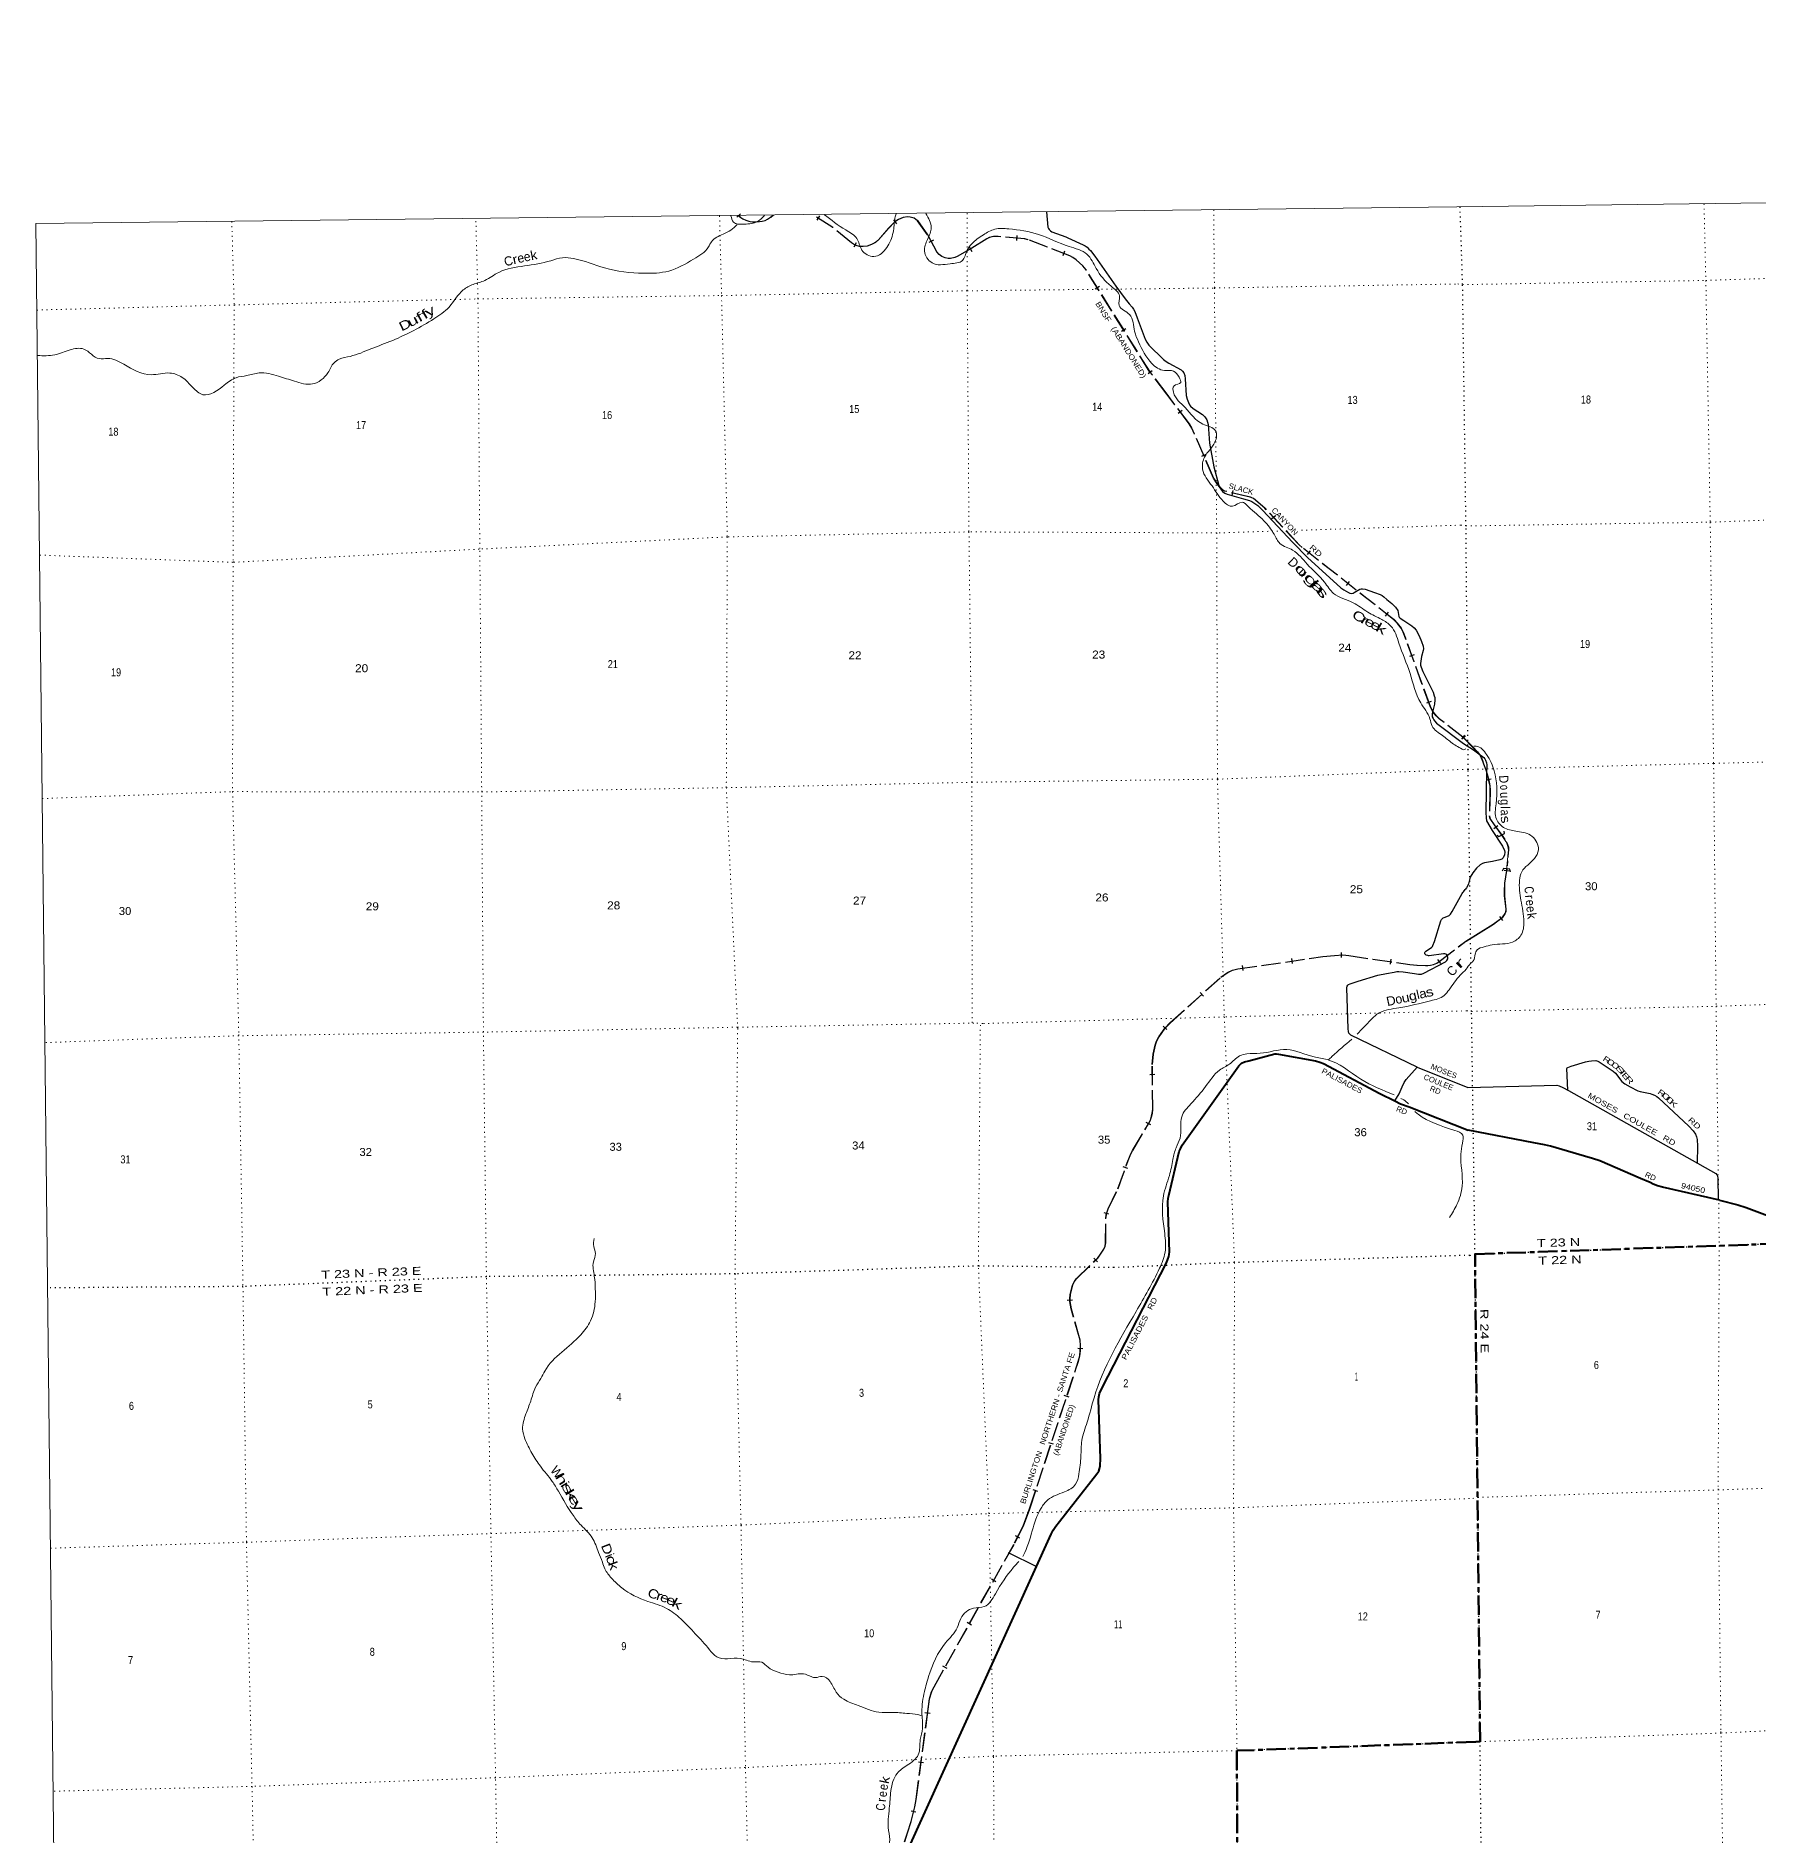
# Model space of a CAD drawing. Header units: feet. Extents: x 248627 to 501257, y -181930 to 5472.
# Drawn here: x 248627 to 286291, y -33877 to 5472 of the extents above; entities that cross this region are included whole.
import ezdxf
from ezdxf.enums import TextEntityAlignment as Align

# ---------------------------------------------------------------- set-up
doc = ezdxf.new("R2010")
doc.units = ezdxf.units.FT
doc.header["$LTSCALE"] = 70
for name, pattern in [('DOTTED', [1.5, 0.3, -1.2]), ('LONG_DASH_SHORT_DASH', [9.9, 6, -1.2, 1.5, -1.2]), ('LONG_DASHED', [7.5, 6, -1.5]), ('MEDIUM_DASHED', [4.5, 3, -1.5]), ('SHORT_DASHED', [2.7, 1.5, -1.2])]:
    doc.linetypes.add(name, pattern=pattern)
for name, color, linetype, lineweight in [('11', 7, 'LONG_DASH_SHORT_DASH', 60), ('26', 7, 'Continuous', 40), ('27', 7, 'Continuous', 40), ('29', 7, 'Continuous', 25), ('34', 7, 'Continuous', 25), ('39', 7, 'Continuous', 13), ('4', 7, 'Continuous', 13), ('41', 7, 'MEDIUM_DASHED', 13), ('6', 7, 'DOTTED', 25), ('63', 7, 'Continuous', 25), ('7', 7, 'DOTTED', 13)]:
    doc.layers.add(name, color=color, linetype=linetype, lineweight=lineweight)
doc.layers.add('30', color=7, linetype='Continuous')

msp = doc.modelspace()

# ---------------------------------------------------------------- linework, layer by layer
at = {"layer": '11'}
msp.add_line((280214.17, -31833.82), (280118.96, -31838.26), dxfattribs=at)
for points in [[(280214.17, -31833.82), (280102.67, -21170.94), (311085.65, -20107.02)], [(280118.96, -31838.26), (274893.52, -32032.19), (274909.54, -37351.87), (269590.05, -37437.84), (269640.8, -44245.91)]]:
    msp.add_lwpolyline(points, dxfattribs=at)
at = {"layer": '26'}
for points in [[(264139.09, -42044.05), (270828.2, -27298.64), (270877.09, -27210.77), (270934.07, -27124.61), (271013.54, -27020.86), (271832.7, -25980.77), (271870.65, -25917.5), (271890.68, -25864.75), (271900.52, -25800.52), (271910.13, -25645.33), (271867.98, -24361.89), (271874.29, -24290.86), (271889.72, -24222.78), (271945.76, -24093.61), (273357.08, -21360.68), (273384.81, -21285.01), (273402.06, -21224.89), (273412.54, -21179.08), (273417.58, -21123.59), (273382.36, -20036.08), (273393.63, -19949.49), (273408.12, -19892.92), (273630.9, -18926.89), (273657.04, -18866.19), (273699, -18791.64), (274933.76, -17053.97), (274996.78, -16998.48), (275057.28, -16965.7), (275152.33, -16942.54), (275720.13, -16793.37), (275761.81, -16790.4), (275806.78, -16795.06), (276613.26, -16945.26), (276704.55, -16972), (276786.73, -17005.07), (278021.92, -17659.47), (278349.17, -17820.92)], [(278349.17, -17820.92), (278471.95, -17881.5), (278659.34, -17951.89), (279953.33, -18459.63)], [(285449.16, -19990.88), (284203.04, -19709.97), (284092.25, -19680.01), (283999.2, -19643.46), (283928.99, -19608.38), (283721.39, -19514.82), (282828.59, -19132.88), (282670.89, -19077), (282498.27, -19029.93), (281753.59, -18810.96), (281620.25, -18780.9), (281390.8, -18737.83), (279953.3, -18456.94)], [(285449.16, -19990.88), (285852.62, -20094.63), (286035.14, -20148.84), (286929.71, -20486.44), (287014.2, -20508.67), (287052.97, -20514.21), (287084.69, -20513.79), (287311.81, -20494.4), (287457.06, -20484), (287476.17, -20484.84), (287488.72, -20487.38), (287502.75, -20493.71), (287515.77, -20501.74), (287656.23, -20603.32), (287894.88, -20762.46)]]:
    msp.add_lwpolyline(points, dxfattribs=at)
at = {"layer": '29'}
for p, q in [((278836.27, -17080.19), (279941.76, -17524.97)), ((269889.22, -27697.59), (270508.18, -28004.1))]:
    msp.add_line(p, q, dxfattribs=at)
for points in [[(270727.59, 1622), (270758.99, 1291.69), (270769.65, 1261.13), (270786.66, 1239.06), (270813.76, 1210.69), (270843.93, 1191.25), (271150.56, 1077.51), (271195.64, 1058.09), (271534.04, 904.88), (271573.11, 882.18), (271618.48, 849.39), (271656.93, 812.19), (271687.8, 778.77), (271788.58, 658.7), (272245.96, -0.56), (272448.31, -277.89), (272539.17, -384.59), (272602.19, -460.26), (272632.44, -503.13), (272660.16, -553.58), (272715.55, -696.05), (272884.21, -1162.92), (272921.05, -1228.27), (272966.43, -1293.85), (273291.59, -1606.6), (273344.53, -1646.96), (273403.64, -1682.92), (273672.09, -1831.05), (273704.98, -1858.83), (273732.71, -1899.18), (273752.87, -1952.15), (273765.39, -2030.2), (273786.62, -2390.81), (273804.55, -2470.47), (273834.79, -2546.13), (273860, -2594.05), (273880.17, -2624.32), (273936.6, -2676.4), (274138.54, -2804.66), (274186.99, -2850.79), (274209.11, -2877.81), (274234.32, -2925.73), (274262.08, -3027.84), (274295.55, -3434.76), (274385.77, -3954.32), (274501.86, -4360.93), (274534.28, -4434.02), (274577.13, -4489.51), (274632.59, -4529.86), (274681.77, -4549.69), (275038.73, -4649.13), (275166.97, -4691.28), (275218.05, -4713.09), (275262.67, -4738.99), (275348.46, -4799.74), (275456.6, -4897.47), (276119.68, -5608.37), (276435, -5933.65), (277166.46, -6599.97), (277228.87, -6643.48), (277332.01, -6704.15), (277362.47, -6716.63), (277400.28, -6719.15), (277435.57, -6711.58), (277458.95, -6699.66), (277585.67, -6624.63), (277614.53, -6618.26), (277637.22, -6618.26), (277696.51, -6630.27), (277900.24, -6698.04), (278027.92, -6746.89), (278070.78, -6767.07), (278108.08, -6796.02), (278174.12, -6850.31), (278282.51, -6941.11), (278363.17, -7024.34), (278413.26, -7097.16), (278436.27, -7223.59), (278443.83, -7238.73), (278466.52, -7263.95), (278542.88, -7314.31), (278722.57, -7430.52), (278770.26, -7474.56), (278813.11, -7525), (278882.42, -7649.58), (278934.1, -7774.7), (278966.87, -7875.59), (278971.91, -7933.6), (278970.03, -7969.65), (278934.15, -8096.73), (278906.41, -8256.02), (278910.15, -8290.5), (278920.23, -8330.86), (278959.32, -8427.11), (279053.9, -8618.35)], [(279053.9, -8618.35), (279184.9, -8883.22), (279210.81, -8964.2), (279220.19, -8999.25), (279225.23, -9049.69), (279213.36, -9141.52), (279165.61, -9347.23), (279164.11, -9390.83), (279167.89, -9417.31), (279183.02, -9457.66), (279198.14, -9489.19), (279213.26, -9508.11), (279260.96, -9558.46), (279848.66, -10005.52)], [(279848.66, -10005.52), (280071.86, -10139.9), (280185.58, -10227.61), (280293.33, -10311.61), (280317.03, -10337.68), (280333.61, -10370.87), (280350.19, -10427.76), (280359.68, -10472.79), (280359.67, -10510.73), (280350.4, -10591.12), (280339.18, -11512.01), (280343.15, -11626.77), (280356.23, -11695.27), (280475.99, -11908.2), (280705, -12245.44), (280748.28, -12342.64), (280753.02, -12382.94), (280746.23, -12438.65), (280715.12, -12506.2), (280686.68, -12532.28), (280644.27, -12550.03), (280483.58, -12583.16), (280306.8, -12614.36), (280267.34, -12628.28), (280212.84, -12659.1), (280134.48, -12730.17), (280054.11, -12829.77), (279998.81, -12930.39), (279959.33, -13069.64), (279943.93, -13108.89), (279915.5, -13158.67), (279888.19, -13198.92)], [(278836.27, -17080.19), (277383.32, -16380.24), (277363.71, -16362.88), (277344.91, -16338.06), (277332.2, -16304.87), (277328.5, -16241.4), (277299.6, -15344.81), (277307.63, -15309.23), (277320.23, -15291.57), (277337.87, -15276.44), (277367.86, -15261.94), (277547.02, -15200.83), (277977.86, -15072.31), (278163.14, -15037.37), (278336.33, -15002.48), (278394.68, -14993.32), (278437.53, -14990.8), (278529.76, -14999.76), (278775.71, -15037.15), (278867.94, -15051.96), (278900.71, -15051.96), (278928.89, -15046.66), (278981.37, -15026.74), (279454, -14776.74), (279486.14, -14748.67), (279505.67, -14715.24), (279510.09, -14681.83), (279501.97, -14647.6), (279486.14, -14625.08), (279465.34, -14611.83), (279443.29, -14606.16), (279411.16, -14603.6), (279098.96, -14645.04), (279083.47, -14645.88), (279068.02, -14642.4), (279036.52, -14631.05), (279018.56, -14620.65), (279006.14, -14605.08), (279000.92, -14590.39), (279003.75, -14574.3), (279012.89, -14560.12), (279026.12, -14548.59), (279152.81, -14463.49), (279168.85, -14446.93), (279181.45, -14424.23), (279214.89, -14332.29), (279350.55, -13880.42), (279358.53, -13864.29), (279366.1, -13853.57), (279383.74, -13835.29), (279402.02, -13818.89), (279424.88, -13805.59), (279519.49, -13773), (279534.98, -13765.93), (279546.01, -13758.05), (279557.67, -13746.38), (279567.43, -13734.09), (279599.81, -13680.02), (279818.26, -13284.27), (279834.63, -13261.17), (279847.23, -13246.04), (279888.19, -13198.92)], [(278349.17, -17820.92), (278440.04, -17666.88), (278505.09, -17510.6), (278549.69, -17420.96), (278595.28, -17351.09), (278836.27, -17080.19)], [(282134.91, -17583.16), (282107.34, -17111.74), (282114.7, -17097.59), (282133.16, -17086.29), (282200.96, -17059.88), (282515.22, -16966.11), (282588.69, -16949.75), (282650.24, -16942.56), (282740.53, -16938.46), (282786.66, -16949.51), (282818.51, -16966.18), (283126.28, -17172.53), (283174.26, -17216.62), (283314.65, -17399.35), (283376.62, -17447.66), (283498, -17512.96), (283665.95, -17597.55), (283715.33, -17613.93), (283931.62, -17660.61), (283969.64, -17672.5), (284025.04, -17698.16), (284076.34, -17725.89), (284114.55, -17752.1), (284778.66, -18372.67), (284870.44, -18473.28), (284921.74, -18547.19), (284944.12, -18603.27), (284958.67, -18666.28), (284968.25, -18812.08), (284957.88, -19175.9)], [(279941.76, -17524.97), (281891.28, -17474.24), (281944.28, -17488.26), (282020.58, -17525.77), (282145.95, -17589.39), (285366.56, -19406.48), (285395.02, -19446.09), (285409.65, -19504.75), (285423.33, -19984.24)]]:
    msp.add_lwpolyline(points, dxfattribs=at)
at = {"layer": '34', "linetype": 'LONG_DASHED', "lineweight": 13}
for points in [[(263990.73, 1542.39), (264015.59, 1518.41), (264043.7, 1495.77), (264087.49, 1469.72), (264149.04, 1438.93), (264176.85, 1428.7), (264216.5, 1417.61), (264248.46, 1411.53), (264289.88, 1405.77), (264331.31, 1402.65), (264369.18, 1402.22), (264449.67, 1406.95), (264508.34, 1415.77), (264577.5, 1435.37), (264631.94, 1462.61), (264695.86, 1504.06), (264755.04, 1551.43)], [(279841.09, -9864.16), (279320.89, -9457.53), (279257.91, -9396.26), (279193.06, -9315.43), (279131.82, -9205.61), (278584.77, -7697.73), (278537.35, -7566.33), (278492.38, -7481.07), (278409.52, -7374.49), (278330.46, -7294.28), (276321.67, -5713.03), (276255.06, -5654.8), (275506.64, -4851.41), (275255.51, -4643.4), (275187.79, -4608.15), (274623.75, -4478.05), (274581.79, -4453.02), (274539.18, -4412.75), (274468.17, -4322.75), (274388.31, -4197.4), (273909.51, -3101.82), (273855.27, -3011.84), (273365.72, -2362), (272996.05, -1876.65), (271596.78, 357.28), (271525.18, 447.65), (271379, 578.73), (271307.99, 632.02), (271239.72, 667.53), (270327.97, 1020.44), (270252.04, 1040.25), (269672.07, 1090.49), (269598.91, 1090.11), (269568.1, 1086.75), (269530.22, 1080.83), (269482.88, 1068.99), (269421.79, 1035.11), (269096.53, 831.59), (268772.73, 653.33), (268720.65, 627.28), (268628.29, 611.08), (268576.25, 610.7), (268512.34, 620.17), (268441.32, 648.59), (268382.14, 693.59), (268333.22, 752.32), (268131.48, 1125.86), (267911.99, 1434.82), (267837.69, 1488.2), (267750.29, 1516.43), (267688.56, 1516.62), (267596.24, 1502.41), (267492.66, 1462.45), (267411.6, 1410.04), (267270.14, 1265.61), (267053.98, 1014.41), (266985.51, 961.22), (266902.66, 913.85), (266805.6, 880.69), (266718.29, 871.29), (266642.27, 873.59), (266568.88, 892.54), (266512.07, 918.59), (266467.94, 948.32), (266054.83, 1284.29), (265619.64, 1561.62)], [(267627.45, -34025.29), (267692.13, -33833.45), (267769.92, -33583.12), (267852.65, -33262.22), (267881.51, -33099.21), (268128.73, -31231.38), (268171.11, -30902.67), (268217.66, -30747.29), (268272.3, -30636.06), (270035.06, -27491.8), (270222.29, -27121.89), (270362.41, -26746.88), (271426.13, -23523.67), (271460.82, -23400.17), (271469.02, -23281.6), (271475.03, -23168.06), (271467.67, -23053.91), (271274.16, -22370), (271245.41, -22207.64), (271243.04, -22146.06), (271252.12, -22053.78), (271302.22, -21852.36), (271343.13, -21769.1), (271377.97, -21717.36), (271851.42, -21259.05), (271895.94, -21197.44), (271984, -21066.02), (272012.41, -20999.71), (272023.3, -20926.64), (272030.18, -20390.61), (272038.45, -20314.03), (272050.29, -20266.66), (272079.33, -20182.75), (272296.38, -19744.15), (272484.67, -19215.05), (272559.26, -19014.9), (272613.81, -18903.94), (272963.02, -18323.47), (273004.31, -18241.58), (273032.71, -18152.76), (273046.92, -18092.36), (273055.83, -18002.5), (273043.95, -17023.28), (273068.23, -16801.52), (273110.84, -16602.57), (273139.25, -16512.56), (273191.33, -16417.82), (273325.38, -16227.62), (273432.79, -16119.39), (274542.04, -15119.89), (274692.18, -15018.03), (274795.05, -14967.19), (274914.7, -14937.5), (276772.26, -14668.83), (277026.3, -14641.42), (277207.33, -14631.88), (277343.51, -14646.16), (278673.68, -14842.45), (278832.52, -14858.14), (279016.4, -14864.5), (279069.25, -14865.24), (279128.43, -14856.95), (279194.71, -14839.19), (279268.1, -14808.4), (279320.18, -14775.24), (279902.21, -14330.99)]]:
    msp.add_lwpolyline(points, dxfattribs=at)
at = {"layer": '39'}
msp.add_line((279849.06, -10140.41), (279898.5, -10123.05), dxfattribs=at)
for points in [[(265870.03, 1563.29), (266337.29, 1229.62), (266580.23, 1043.72), (266690.56, 790.51), (266955.41, 647.07), (267234.37, 842.24), (267373.46, 1173.56), (267413.91, 1488.16), (267443.6, 1579.02), (267447.18, 1583.31)], [(268090.45, 1588.74), (268207.14, 1281.49), (268128.06, 1023.07), (268059.07, 764.73), (268227.87, 507.85), (268618.94, 488.1), (268890.56, 562.32), (268996.03, 786.64), (269093.95, 926.28), (269350.71, 1125.35), (269595.87, 1243.73), (269904.15, 1253.7), (270555.82, 1128.77), (271222.4, 868.93), (271614.38, 698.06), (271815.74, 386.98), (272144.54, -3.92), (272325.15, -214.38), (272316.32, -423.99), (272545.23, -622.06), (272656.23, -988.11), (272742.24, -1217.29), (273033.25, -1693.05), (273308.23, -1844.49), (273509.84, -1859.36), (273627.51, -1991.63), (273664.5, -2110.29), (273517.82, -2183.73), (273504.53, -2320.84), (273762.45, -2653.74), (274147.52, -3018.09), (274426.48, -3161.44), (274413.86, -3411.38), (274186.06, -3737.21), (274143.3, -4001.44), (274349.04, -4370.94), (274592.84, -4701.91), (274797.05, -4813.48), (275006.11, -4725.54), (275141.69, -4819.41), (275484.12, -5129.62), (275705.55, -5426.47), (275835.73, -5629.19), (276112.69, -5774.57), (276428.88, -6078.9), (276808.08, -6473.51), (277007.05, -6720.13), (277435.5, -6925.02), (277755.13, -7128.58), (278060.39, -7289.91), (278262.77, -7433.74), (278436.28, -7805.44), (278680.05, -8468.89), (278913.63, -9114.27), (279113.2, -9461.63), (279162.53, -9624.54), (279393.49, -9828.65), (279600.03, -9994.61), (279849.88, -10140.89)], [(248659.49, -1518.62), (249036.48, -1503), (249374.39, -1394.11), (249672.54, -1376.15), (250010.34, -1585.63), (250197.73, -1580.44), (250545.1, -1707.26), (251149.04, -1937.26), (251551.87, -1900.51), (251826.51, -1995.54), (252055.54, -2215.77), (252278.16, -2373.58), (252744.46, -2165.16), (253003.46, -2002.36), (253236.95, -1956.58), (253506.65, -1898.5), (253932.3, -1970.42), (254279.57, -2079.1), (254676.93, -2139.1), (255012.02, -1893.21), (255147.75, -1674.75), (255260.16, -1599.5), (255497.58, -1535.56), (255954.06, -1371.54), (256428.56, -1185.23), (257330.6, -714.18), (257661.59, -458.24), (257971.71, -81.53), (258188.64, 38.7), (258444.07, 124.91), (258749.33, 302.11), (259310.75, 442.6), (259886.43, 556.99), (260144, 621.05), (260383.92, 604.4), (261064.29, 397.03), (261917.44, 281.41), (262465.29, 331.14), (263009.88, 590.42), (263334.77, 856.4), (263402.6, 971.67), (263657.54, 1138.48), (263824.3, 1224.14), (263963.28, 1348.95)], [(263827.79, 1540.39), (263879.67, 1401.81), (264117.75, 1354.92), (264409.6, 1415.16), (264560.65, 1548.28)], [(280077.54, -10063.89), (280127.2, -10062.91), (280355.64, -10244.62), (280522.61, -10602.67), (280560.76, -11323.6), (280568.34, -11658.05), (280756.77, -11854.51), (281029.69, -11926.66), (281351.5, -12034.29), (281487.22, -12328.36), (281401.83, -12519.21), (281124.88, -12809.91), (281075.61, -12994.13), (281105.05, -13433.02), (281171.27, -13905.59), (281105.67, -14196.89), (280925.01, -14346.96), (280479.14, -14404.6), (280302.81, -14451.81), (280144.92, -14518.88), (280104.21, -14612.25), (280064.33, -14756), (280004.94, -14815.42), (279909.57, -14940.89)], [(279909.57, -14940.89), (279777.38, -15071.37), (279533.42, -15389.24), (279425.35, -15516.86), (279129.78, -15629.51), (278437.47, -15786.94), (278004.83, -15894.39), (277826.38, -16046.63), (277522.44, -16362.53)], [(277405.25, -16473.02), (276972.67, -16849.86), (276892.75, -16925.69)], [(278334.74, -17690.87), (277606.38, -17343.65), (276864.23, -16915.01), (276579.74, -16858.33), (275982.25, -16694.78), (275402.36, -16778.97), (275112.22, -16788.83), (274953.31, -16838.17), (274728.67, -17016.88), (274515.83, -17147.16), (274209.63, -17505.71), (273883.41, -17886.56), (273687.58, -18165.84), (273650.07, -18635.57), (273562.64, -18843.66), (273495.66, -19102), (273417.15, -19455.11), (273285.23, -19898.35), (273313.63, -20717.85), (273322.35, -21132.2), (273199.48, -21481.56), (272687.21, -22429.77), (271769.39, -24311.44), (271617.42, -24850.39), (271500.9, -25250.08), (271480.79, -25594.78), (271436.73, -25979.92), (271365.52, -26204.03), (271120.66, -26372.79), (270758.95, -26546.3), (270608.9, -26730.6), (270416.37, -27225.47), (270224.06, -27758.63), (270209.89, -27785.96)], [(278647.59, -17887.37), (278545.2, -17799.9), (278479.73, -17764.47)], [(279542.93, -20370.32), (279704.49, -20089.23), (279820.99, -19685.51), (279792.63, -18984.45), (279827.48, -18744.45), (279832.47, -18567.1), (279658.55, -18465.41), (278857.67, -18112.54), (278782.43, -18052.66)], [(260834.02, -20828.63), (260825.01, -21008.02), (260864.18, -21154.87), (260818.92, -21338.52), (260838.95, -21656.77), (260860.72, -21928.66), (260858.4, -22214.81), (260756.08, -22630.54), (260542.28, -22938.14), (260127.37, -23315.51), (259752.98, -23728.89), (259667.29, -23890.62), (259555.57, -24080.72), (259446.54, -24385.66), (259343.43, -24668.41), (259270.82, -24995.29), (259320.46, -25210.59), (259473.48, -25523.99), (259658.57, -25810.99), (259918.5, -26141.86), (260052.78, -26356.64), (260374.34, -26884.6), (260548.94, -27101.14), (260792.41, -27375.69), (260931.36, -27697.23), (261015.23, -27906.28), (261070.54, -28057.06), (261214.82, -28257.67), (261439.79, -28471.89), (262009.84, -28766.58), (262417.83, -28919.22), (262729.56, -29151.03), (263047.89, -29475.49), (263358.3, -29824.19), (263518.43, -29978.35), (263752.46, -30023.25), (264032.52, -30013.46), (264311.09, -30090.32), (264500.56, -30097.21), (264638.27, -30209.2), (264856.53, -30312.63), (265106.8, -30375.56), (265410.96, -30351.51), (265592.72, -30416.89), (265671.42, -30434.53), (265822.4, -30407.4), (265994.35, -30517.17), (266130.79, -30754.09), (266294.94, -30908.24), (266612.16, -31047.32), (267062.42, -31191.64), (267358.68, -31193.83), (267673.19, -31216.07), (267917.21, -31244.78), (268002.46, -31272.61)], [(270125.07, -27893.58), (270010, -28021.9), (269610.38, -28598.66), (269368.22, -28880.24), (269132.63, -28913.94), (268853.85, -29139.33), (268774.47, -29345.36), (268522.49, -29671.34), (268150.02, -30407.11), (268061.32, -30740.14), (268003.51, -31185.81), (268015.75, -31548.44), (267968.44, -31791.64), (267924.45, -32121.27), (267679.96, -32352.5), (267461.35, -32529.16), (267326.59, -32910.83), (267290.57, -33291.89), (267273.3, -33775.6), (267293, -34039.45), (267153.39, -34284.13), (267075.86, -34800.46), (266959.57, -35238.44), (266747.75, -35539.99), (266434.48, -36065.83), (266182.66, -36756.53), (266045.28, -37037.46), (265895.81, -37318.48), (265875.71, -37665.18), (265820.15, -37810.61), (265516.35, -37895.11), (265257.9, -37812.07), (265095.07, -37879.58), (264882.21, -38007.84), (264728.3, -38220.37), (264769.33, -38679.54), (264793.1, -38949.41), (264747.29, -39040.37), (264551.87, -39049.64), (264469.61, -39110.6), (264406.21, -39294.35), (264251.2, -39660.03), (264123.24, -40168.61), (264003.55, -40374.88), (264021.2, -40630.68), (264006.42, -40856.46), (264084.49, -41105.84), (264259.75, -41094.68), (264316.66, -41176.94), (264243.22, -41364.79), (264173.26, -41461.94)]]:
    msp.add_spline(points, degree=3, dxfattribs=at)
at = {"layer": '4'}
msp.add_lwpolyline([(248626.54, 1367.98), (279703.36, 1731.35), (310779.64, 2137.47), (341855.35, 2586.32), (372930.4, 3077.93), (404004.75, 3612.28), (435078.34, 4189.37), (466151.09, 4809.2), (497222.97, 5471.78), (501256.99, -177792.42), (469933.02, -178460.37), (438608.16, -179085.23), (407282.48, -179667), (375956.01, -180205.69), (344628.84, -180701.29), (313301.02, -181153.78), (281972.62, -181563.19), (250643.67, -181929.51)], close=True, dxfattribs=at)
msp.add_lwpolyline([(248626.54, 1367.98), (279703.36, 1731.35), (310779.64, 2137.47), (341855.35, 2586.32), (372930.4, 3077.93), (404004.75, 3612.28), (435078.34, 4189.37), (466151.09, 4809.2), (497222.97, 5471.78), (501256.99, -177792.42), (469933.02, -178460.37), (438608.16, -179085.23), (407282.48, -179667), (375956.01, -180205.69), (344628.84, -180701.29), (313301.02, -181153.78), (281972.62, -181563.19), (250643.67, -181929.51)], close=True, dxfattribs=at)
at = {"layer": '6'}
for points in [[(280343.11, -44115.91), (280312.38, -42470.36), (280261.44, -37191.85), (280214.17, -31833.82), (280160.76, -26492.61), (280102.67, -21170.94), (280026.38, -15863.12), (279952.5, -10571.64), (279904.21, -5245.48), (279830.53, 33.91), (279775.12, 1732.24)], [(279987.23, -21198.35), (280102.67, -21170.94), (285441.2, -20985.05), (290771.59, -20802.92), (296088.31, -20623.27), (301401.26, -20441.62), (306709.45, -20261.69), (311085.65, -20107.02)], [(279987.23, -21198.35), (274839.16, -21356.56), (272203.86, -21467.57), (269239.21, -21431.5), (263915.93, -21603.48), (258479.14, -21665.32), (253154.1, -21879.62), (248882.73, -21912.11)]]:
    msp.add_lwpolyline(points, dxfattribs=at)
at = {"layer": '63'}
for p, q in [((263956.46, 1505.28), (264033.25, 1584.89)), ((265763.28, 1535.61), (265703.84, 1442.33)), ((267385.72, 1453.44), (267445.77, 1360.56)), ((266564.41, 950.14), (266518.31, 849.6)), ((268254.16, 1004.97), (268156.84, 952.41)), ((269039.25, 857.7), (269092.59, 760.81)), ((270080.34, 1105.81), (270070.79, 995.62)), ((271122.71, 766.97), (271082.78, 663.82)), ((271886.65, -10.37), (271792.91, -69.08)), ((272464.11, -932.28), (272370.38, -991)), ((273039.34, -1850.14), (272951.35, -1917.16)), ((273696.61, -2717.3), (273608.26, -2783.86)), ((274216.9, -3679.09), (274115.55, -3723.38)), ((274804.17, -4467.84), (274779.31, -4575.62)), ((275734.49, -5021.91), (275653.56, -5097.3)), ((276495.48, -5785.58), (276427.06, -5872.49)), ((277350.26, -6458.43), (277281.85, -6545.35)), ((278205.05, -7131.29), (278136.63, -7218.21)), ((278770.29, -8061.01), (278666.31, -8098.74)), ((279141.29, -9083.63), (279037.31, -9121.36)), ((279871.32, -9823.7), (279803.2, -9910.84)), ((279811.81, -9911.96), (279890.7, -9834.43)), ((280344.65, -10798.99), (280452.54, -10774.64)), ((280513.54, -11860.78), (280603.1, -11795.87)), ((280738.44, -12773.6), (280847.69, -12790.88)), ((280638.48, -13790.16), (280705.75, -13877.96)), ((275033.52, -14971.34), (275017.69, -14861.87)), ((276110.16, -14815.62), (276094.33, -14706.15)), ((277184.77, -14683.64), (277178.95, -14573.18)), ((278251.88, -14831.25), (278268.03, -14721.83)), ((279353.02, -14813.7), (279285.91, -14725.78)), ((274163.07, -15529.34), (274089.03, -15447.17)), ((273362.73, -16261.67), (273284.23, -16183.76)), ((273097.16, -17246.61), (272986.56, -17247.95)), ((273010.28, -18341.92), (272911.51, -18292.12)), ((272509.32, -19296.4), (272405.11, -19259.32)), ((272095.29, -20294.87), (271987.98, -20268.05)), ((271841.89, -21338.56), (271764.96, -21259.08)), ((271294.87, -22179.71), (271184.34, -22183.96)), ((271521.66, -23242.43), (271411.21, -23236.58)), ((271223.75, -24298.06), (271118.71, -24263.4)), ((270882.82, -25331.1), (270777.79, -25296.43)), ((270541.9, -26364.14), (270436.86, -26329.47)), ((270146.41, -27383.63), (270047.72, -27333.68)), ((269618.92, -28337.34), (269522.44, -28283.25)), ((269086.95, -29286.23), (268990.46, -29232.14)), ((268554.97, -30235.12), (268458.49, -30181.03)), ((268181.08, -31220.31), (268071.37, -31206.16)), ((268038.37, -32298.92), (267928.72, -32284.4)), ((267874.51, -33379.74), (267767.4, -33352.12))]:
    msp.add_line(p, q, dxfattribs=at)
at = {"layer": '63', "linetype": 'LONG_DASHED'}
for points in [[(263993.58, 1545.34), (264018.3, 1521.49), (264046.05, 1499.15), (264089.46, 1473.32), (264150.67, 1442.7), (264178.11, 1432.6), (264217.44, 1421.61), (264249.13, 1415.58), (264290.32, 1409.85), (264331.49, 1406.75), (264369.08, 1406.32), (264449.24, 1411.03), (264507.47, 1419.79), (264576.01, 1439.21), (264629.9, 1466.17), (264693.46, 1507.39), (264752.48, 1554.63)], [(279838.56, -9867.39), (279318.19, -9460.62), (279254.87, -9399.02), (279189.65, -9317.73), (279128.08, -9207.32), (278580.91, -7699.13), (278533.59, -7567.99), (278488.92, -7483.3), (278406.43, -7377.2), (278327.72, -7297.34), (276319.05, -5716.19), (276252.2, -5657.75), (275503.82, -4854.4), (275253.23, -4646.84), (275186.36, -4612.03), (274622.2, -4481.9), (274579.3, -4456.31), (274536.15, -4415.52), (274464.82, -4325.13), (274384.68, -4199.33), (273905.86, -3103.71), (273851.87, -3014.14), (273362.45, -2364.48), (272992.67, -1878.99), (271593.43, 354.91), (271522.18, 444.83), (271376.4, 575.56), (271305.8, 628.54), (271238.03, 663.79), (270326.71, 1016.53), (270251.34, 1036.2), (269671.9, 1086.39), (269599.14, 1086.01), (269568.64, 1082.68), (269531.04, 1076.81), (269484.4, 1065.14), (269423.87, 1031.58), (269098.61, 828.05), (268774.64, 649.7), (268721.95, 623.35), (268628.66, 606.98), (268575.96, 606.6), (268511.26, 616.18), (268439.28, 644.99), (268379.29, 690.61), (268329.81, 750.01), (268127.99, 1123.69), (267909.04, 1431.89), (267835.82, 1484.5), (267749.64, 1512.33), (267688.87, 1512.52), (267597.3, 1498.43), (267494.53, 1458.78), (267414.21, 1406.84), (267273.16, 1262.84), (267056.82, 1011.42), (266987.8, 957.8), (266904.36, 910.1), (266806.49, 876.66), (266718.45, 867.18), (266641.69, 869.51), (266567.5, 888.66), (266510.06, 915), (266465.5, 945.02), (266052.43, 1280.96), (265617.44, 1558.16)], [(279849.98, -9872.91), (280059.34, -10085.92), (280156.63, -10185.63), (280202.02, -10242.38), (280242.56, -10319.35), (280264.01, -10371.81), (280290.07, -10450.06), (280340.93, -10578.13), (280377.85, -10698.11), (280411.08, -10845.33), (280426.55, -10933.39), (280430.12, -11014.43), (280432.47, -11065.37), (280416.3, -11587.65), (280425.17, -11628.18), (280443.76, -11665.4), (280523.46, -11781.43), (280692.35, -12014.45)], [(280792.54, -12781.04), (280748.67, -13058.35), (280742.84, -13229.6), (280745.27, -13337.89), (280778.3, -13627.79), (280773.57, -13685.68), (280756.56, -13726.99), (280691.97, -13817.96), (280504.14, -13961.88), (280174.77, -14162.7), (279904.34, -14331.21)], [(267623.63, -34023.8), (267688.23, -33832.19), (267765.97, -33582), (267848.64, -33261.35), (267877.46, -33098.58), (268124.66, -31230.85), (268167.09, -30901.81), (268213.83, -30745.79), (268268.67, -30634.15), (270031.44, -27489.87), (270218.53, -27120.24), (270358.54, -26745.52), (271422.21, -23522.47), (271456.76, -23399.47), (271464.93, -23281.35), (271470.92, -23168.08), (271463.61, -23054.61), (271270.16, -22370.92), (271241.32, -22208.08), (271238.93, -22145.94), (271248.07, -22053.08), (271298.35, -21850.95), (271339.57, -21767.04), (271374.81, -21714.71), (271848.31, -21256.36), (271892.57, -21195.1), (271980.38, -21064.05), (272008.43, -20998.58), (272019.2, -20926.31), (272026.08, -20390.36), (272034.4, -20313.31), (272046.36, -20265.49), (272075.54, -20181.16), (272292.6, -19742.55), (272480.82, -19213.65), (272555.49, -19013.28), (272610.21, -18901.98), (272959.43, -18321.49), (273000.5, -18240.02), (273028.76, -18151.66), (273042.87, -18091.69), (273051.73, -18002.32), (273039.85, -17023.08), (273064.18, -16800.87), (273106.87, -16601.52), (273135.46, -16510.94), (273187.85, -16415.64), (273322.23, -16224.98), (273429.96, -16116.42), (274539.5, -15116.66), (274690.11, -15014.48), (274793.63, -14963.32), (274913.91, -14933.47), (276771.75, -14664.76), (277025.97, -14637.33), (277207.44, -14627.77), (277344.02, -14642.09), (278674.18, -14838.38), (278832.79, -14854.05), (279016.5, -14860.4), (279068.99, -14861.14), (279127.61, -14852.92), (279193.38, -14835.3), (279266.19, -14804.75), (279317.83, -14771.88), (279899.72, -14327.73)]]:
    msp.add_lwpolyline(points, dxfattribs=at)
at = {"layer": '63', "linetype": 'LONG_DASHED', "lineweight": 13}
for points in [[(279847.06, -9875.78), (280056.41, -10088.79), (280153.55, -10188.35), (280198.57, -10244.64), (280238.84, -10321.09), (280260.16, -10373.24), (280286.22, -10451.47), (280337.06, -10579.49), (280373.89, -10699.17), (280407.06, -10846.14), (280422.47, -10933.84), (280426.02, -11014.61), (280428.37, -11065.4), (280412.19, -11588.03), (280421.27, -11629.56), (280440.22, -11667.49), (280520.11, -11783.79), (280689.03, -12016.86)], [(280689.03, -12016.86), (280776.64, -12147.49), (280800.34, -12190.16), (280819.29, -12256.53), (280831.13, -12337.13), (280825.56, -12384.08), (280788.49, -12780.4)], [(280788.49, -12780.4), (280744.58, -13057.96), (280738.74, -13229.58), (280741.18, -13338.17), (280774.18, -13627.86), (280769.54, -13684.71), (280752.95, -13725), (280688.99, -13815.08), (280501.82, -13958.49), (280172.62, -14159.21), (279902.17, -14327.73)]]:
    msp.add_lwpolyline(points, dxfattribs=at)
at = {"layer": '63'}
for points in [[(280582.42, -12008.82), (280624.16, -12040.58), (280743.86, -11972.02), (280739.03, -11922.32)], [(280880.1, -12810.04), (280860.99, -12753.35), (280724.45, -12733.71), (280693.23, -12792.57)]]:
    msp.add_lwpolyline(points, dxfattribs=at)
at = {"layer": '63', "linetype": 'SHORT_DASHED'}
msp.add_lwpolyline([(280692.44, -12014.58), (280780.14, -12145.35), (280804.15, -12188.58), (280822.89, -12233.42), (280831.18, -12263.05), (280835.92, -12298.6), (280835.27, -12337.07), (280829.64, -12384.51), (280792.57, -12780.78)], dxfattribs=at)
at = {"layer": '7'}
msp.add_line((279789.51, -5227.61), (276246.36, -5340.69), dxfattribs=at)
for points in [[(269100.72, -16112.7), (269097.6, -10851.5), (269032.66, -5362.98), (268995.28, -101.99), (268995.38, 1601.33)], [(274385.37, 1666.14), (274401.84, -40.33), (274451.9, -5399.98), (274467.85, -10784.02), (274617.72, -15983.86), (274843.2, -21358.55), (274820.72, -26720.66), (274893.52, -32032.19), (274909.54, -37351.87), (274955.91, -42650.59), (274969.09, -44181.82)], [(285109.56, 1798.94), (285150.65, 124.53), (285246.59, -5162.56), (285320.2, -10437.93), (285374.33, -15751.9), (285443.01, -20986.47), (285418.96, -26306.31), (285481.03, -31614.11), (285555.21, -36923.72), (285627.85, -42261.58), (285662.31, -44049.41)], [(252909.92, 1415.54), (252961.73, -410.75), (252936.72, -6022.74), (252926.39, -11056.33), (253062.84, -16371.12), (253154.1, -21879.62), (253229.73, -27472.86), (253352.23, -32813.92), (253466.6, -38142.95)], [(258844.34, -44371.92), (258803.77, -43348.99), (258803.44, -42954.04), (258774.14, -38035.56), (258679.43, -32623.79), (258577.1, -27284.62), (258479.14, -21665.32), (258413.02, -16315.85), (258375.68, -11062.92), (258333.91, -5741.5), (258293.31, -279.03), (258247.46, 1475.91)], [(263579.06, 1537.49), (263621.21, -205.76), (263747.37, -5484.34), (263725.63, -10969.37), (263974.65, -16237.11), (263915.93, -21603.48), (264047.41, -27099.64), (264145.49, -32400.56), (264267.39, -37640.88), (264356.81, -42841.1), (264355.06, -44308.25)], [(279724.21, 47.24), (279830.53, 33.91), (285150.65, 124.53), (290447.22, 299.41), (295741.38, 498.44), (301095.03, 750.85), (306421.18, 962.49), (310793.52, 1128.64)], [(248647.35, -522.43), (252961.73, -410.75), (258293.31, -279.03), (263621.21, -205.76), (268995.28, -101.99), (274401.84, -40.33), (279724.21, 47.24)], [(279789.51, -5227.61), (279904.21, -5245.48), (285246.59, -5162.56), (290522.81, -4973.9), (295834.71, -4752.41), (301174.68, -4524.42), (306501.53, -4355.09), (310866.58, -4182.15)], [(275995.09, -5348.71), (274451.89, -5397.96), (269038.78, -5375.03), (263747.37, -5484.34), (258319.86, -5751.66), (252932.8, -6040.9), (248706.33, -5882.48)], [(308307.35, -9586.67), (306567.6, -9660.8), (301235.24, -9862.47), (295927.47, -10089.94), (290597.39, -10307.7), (285320.2, -10437.93), (279952.5, -10571.64), (279855.65, -10569.91)], [(248764.93, -11207.43), (252926.39, -11056.33), (258375.68, -11062.92), (263725.63, -10969.37), (269097.6, -10851.5), (274467.85, -10784.02), (279855.65, -10569.91)], [(279921.04, -15851.24), (280026.38, -15863.12), (285374.33, -15751.9), (290682.6, -15554.65), (296006.71, -15341.03), (301327.53, -15171.79), (306632.05, -14990.73), (311012.44, -14785.28)], [(279921.04, -15851.24), (274617.72, -15983.86), (269332.9, -16128.01), (269139.38, -16119.13), (263972.47, -16208.91), (258413.02, -16315.85), (253060.97, -16395.31), (248823.66, -16544.63)], [(269640.8, -44245.91), (269636.22, -42747.98), (269590.05, -37437.84), (269571.09, -32151.38), (269468.96, -26846.46), (269239.21, -21431.5), (269282.17, -16125.68)], [(280053.05, -26513.52), (280161.94, -26493.8), (285417.31, -26328.51), (290832.57, -26149.67), (296111, -25973.07), (301435.84, -25803.77), (306798.78, -25625.79), (311159.54, -25478.6)], [(248945.36, -27604.16), (253229.73, -27472.86), (258577.1, -27284.62), (264047.41, -27099.64), (269468.96, -26846.46), (274820.72, -26720.66), (280053.05, -26513.52)], [(280118.96, -31838.26), (280214.17, -31833.82), (285483.58, -31646.31), (290903.57, -31388.8), (296167.07, -31282.98), (301554.22, -31108.64), (306885.1, -30939.24), (311232.31, -30768.65)], [(280118.96, -31838.26), (274893.52, -32032.19), (269571.09, -32151.38), (264139.44, -32400.6), (258679.43, -32623.79), (253352.23, -32813.92), (249003.86, -32919.33)]]:
    msp.add_lwpolyline(points, dxfattribs=at)

# ---------------------------------------------------------------- texts
at = {"layer": '27'}
for s, rotation, width, p in [('PALISADES', 332.085, 1.1, (276731.96, -17204.79)), ('94050', 347.296, 1.2, (284599.03, -19725.43)), ('PALISADES   RD', 62.688, 1.2, (272468.07, -23496.93))]:
    msp.add_text(s, height=120, rotation=rotation, dxfattribs=dict(at, width=width)).set_placement(p)
msp.add_text('RD', height=120, rotation=338.766, dxfattribs=at).set_placement((278365.18, -18040.27))
at = {"layer": '27', "width": 1.05}
msp.add_text('RD', height=120, rotation=335.74, dxfattribs=at).set_placement((283915.43, -19525.48), align=Align.CENTER)
at = {"layer": '30'}
for s, rotation, width, p in [('SLACK', 344.434, 1.05, (274701.99, -4419.77)), ('CANYON', 313.007, 1.1, (275640.28, -4909.68)), ('RD', 317.668, 1.3, (276468.13, -5732.4))]:
    msp.add_text(s, height=120, rotation=rotation, dxfattribs=dict(at, width=width)).set_placement(p)
for s, rotation, width, p in [('R', 326.159, 1.35, (282949.66, -16969.85)), ('O', 326.159, 1.3, (283042.13, -17030.48)), ('O', 323.159, 1.35, (283135.42, -17095.96)), ('S', 314.419, 1.8, (283225.59, -17173.77)), ('T', 310.535, 1.85, (283283.52, -17235.15)), ('E', 309.535, 1.6, (283353.38, -17318.7)), ('R', 312.721, 1.6, (283434.7, -17404.23)), ('MOSES   COULEE   RD', 330.568, 1.25, (283500.76, -18273.41)), ('R', 323.607, 1.4, (284148.48, -17697.18)), ('O', 316.941, 1.55, (284241.2, -17772.99)), ('C', 316.941, 1.6, (284320, -17848.28)), ('K', 316.941, 1.7, (284401.16, -17924.11)), ('RD', 316.941, 1.3, (284861.05, -18353.85))]:
    msp.add_text(s, height=120, rotation=rotation, dxfattribs=dict(at, width=width)).set_placement(p, align=Align.CENTER)
for s, p in [('COULEE', (279281.41, -17469.17)), ('MOSES', (279397.23, -17225.35)), ('RD', (279212.26, -17638.8))]:
    msp.add_text(s, height=120, rotation=338.083, dxfattribs=at).set_placement(p, align=Align.CENTER)
at = {"layer": '41'}
for s, rotation, p in [('C', 14.239, (258984.76, 454.29)), ('e', 12.373, (259249.46, 518.17)), ('e', 11.248, (259387.6, 548.71)), ('D', 316.802, (276059.99, -6119.21)), ('u', 314.098, (276272.58, -6329.17)), ('l', 270.627, (280661.67, -11405.37)), ('r', 274.993, (281199.58, -13366.1)), ('k', 277.928, (281243.06, -13787.88)), ('C', 48.187, (279670.27, -15041.13)), ('o', 12.793, (278452.88, -15687.91)), ('l', 12.829, (278875.09, -15592.54)), ('W', 308.301, (259941.45, -26002.12)), ('r', 85.572, (267216.37, -33116.36))]:
    msp.add_text(s, height=200, rotation=rotation, dxfattribs=at).set_placement(p, align=Align.CENTER)
for s, rotation, width, p in [('r', 12.373, 1.15, (259123, 489.48)), ('k', 11.248, 1.1, (259533.26, 579.39)), ('D', 26.525, 1.35, (256741.49, -934.2)), ('u', 28.637, 1.6, (256913.56, -848.88)), ('f', 28.637, 1.65, (257060.6, -765.09)), ('f', 30.385, 1.7, (257179.32, -701.29)), ('y', 30.385, 1.6, (257290.51, -629.29)), ('o', 315.389, 2, (276236.56, -6287.12)), ('g', 314.098, 2.15, (276447.6, -6494.52)), ('l', 313.62, 1.8, (276521.15, -6580.85)), ('a', 313.62, 2.1, (276597.23, -6650.09)), ('s', 309.424, 2.1, (276683.87, -6752.4)), ('C', 327.79, 1.4, (277504.26, -7306.15)), ('r', 327.79, 1.75, (277640.74, -7384.6)), ('e', 331.834, 1.45, (277755.71, -7437.67)), ('e', 332.452, 1.4, (277883.26, -7503.94)), ('k', 330.656, 1.65, (278003.5, -7579.73)), ('D', 273.592, 0.9, (280632.58, -10791.07)), ('o', 272.466, 0.75, (280651.3, -10968.03)), ('g', 272.466, 0.9, (280659.34, -11288.3)), ('u', 272.466, 0.9, (280652.76, -11135.7)), ('a', 271.969, 0.85, (280663.51, -11515.81)), ('s', 281.646, 1.2, (280671.59, -11682.6)), ('C', 274.993, 0.8, (281186.43, -13215.5)), ('e', 278.025, 0.9, (281215.35, -13499.05)), ('e', 278.025, 0.9, (281229.08, -13639.52)), ('r', 44.627, 2.25, (279831.68, -14877.25)), ('D', 12.396, 1.05, (278285.52, -15726.61)), ('u', 12.793, 1.15, (278601.97, -15660.28)), ('g', 12.793, 1.15, (278759.48, -15617.89)), ('a', 12.829, 1.1, (278981.37, -15567.37)), ('s', 13.728, 1.25, (279129.96, -15534.06)), ('h', 302.26, 1.65, (260038.76, -26146.48)), ('i', 301.767, 1.35, (260110.23, -26259.46)), ('s', 301.055, 1.75, (260167.2, -26347.05)), ('k', 301.055, 1.7, (260245.81, -26483.35)), ('e', 301.055, 1.5, (260315.67, -26599.36)), ('y', 301.633, 1.65, (260396.74, -26730.87)), ('D', 291.275, 1.25, (261023.81, -27659.04)), ('i', 291.933, 1.05, (261079.02, -27798.43)), ('c', 291.788, 1.4, (261116.76, -27890.85)), ('k', 290.339, 1.35, (261164.04, -28021.56)), ('C', 335.752, 1.2, (262086.73, -28691.54)), ('r', 341.893, 1.3, (262229.71, -28740.8)), ('e', 339.705, 1.2, (262342.66, -28778.02)), ('e', 336.252, 1.3, (262477.77, -28835.46)), ('k', 331.69, 1.6, (262602.16, -28907.02)), ('k', 78.145, 1.15, (267288.89, -32693.11)), ('e', 83.629, 0.85, (267237.42, -32991.45)), ('e', 81.971, 0.9, (267256.47, -32839.39)), ('C', 85.572, 0.8, (267200.43, -33271.36))]:
    msp.add_text(s, height=200, rotation=rotation, dxfattribs=dict(at, width=width)).set_placement(p, align=Align.CENTER)
at = {"layer": '6', "width": 1.35}
for s, rotation, p in [('T 23 N', 1.967, (281457.55, -21022.57)), ('T 22 N', 1.967, (281488.44, -21403.1)), ('T 23 N - R 23 E', 2.305, (254868.67, -21710.54)), ('T 22 N - R 23 E', 2.305, (254892.95, -22083.83)), ('R 24 E', 270.599, (280216.58, -22372.39))]:
    msp.add_text(s, height=175, rotation=rotation, dxfattribs=at).set_placement(p)
at = {"layer": '63', "width": 1.15}
for s, rotation, p in [('BNSF   (ABANDONED)', 302.062, (271792.01, -384.77)), ('BURLINGTON   NORTHERN - SANTA FE', 71.736, (270261.72, -26646.06))]:
    msp.add_text(s, height=120, rotation=rotation, dxfattribs=at).set_placement(p)
at = {"layer": '63'}
msp.add_text('(ABANDONED)', height=120, rotation=71.736, dxfattribs=at).set_placement((270984.22, -25587.44))
at = {"layer": '7'}
for s, width, p in [('16', 0.85, (261007.04, -2906.92)), ('15', 0.85, (266413.36, -2775.15)), ('14', 0.85, (271727.6, -2725.8)), ('13', 0.85, (277312.86, -2575.35)), ('18', 0.85, (282417.13, -2566.9)), ('18', 0.85, (250208.79, -3270.5)), ('17', 0.85, (255625.63, -3127.19)), ('24', 1.1, (277110.64, -7995.24)), ('19', 0.85, (282397.61, -7914.06)), ('21', 0.85, (261132.68, -8354.76)), ('22', 1.1, (266397.38, -8160.98)), ('23', 1.1, (271727.59, -8145.18)), ('19', 0.85, (250267.54, -8533.97)), ('20', 1.1, (255606.46, -8444.34)), ('27', 1.1, (266497.17, -13526.38)), ('26', 1.1, (271798.27, -13458.27)), ('25', 1.1, (277363.68, -13277.7)), ('30', 1.05, (282508.28, -13212.67)), ('30', 1.05, (250438.17, -13754.9)), ('29', 1.1, (255839.79, -13651.78)), ('28', 1.1, (261119.37, -13631.36)), ('36', 1.05, (277461.17, -18592.55)), ('31', 0.85, (282548.15, -18461.51)), ('32', 1.05, (255701.38, -19025.44)), ('33', 1.05, (261169.09, -18911.86)), ('34', 1.05, (266477.16, -18883.36)), ('35', 1.05, (271852.66, -18755.84)), ('31', 0.85, (250472.33, -19186.88)), ('6', 0.85, (282700.47, -23684.06)), ('2', 0.85, (272408.25, -24084.05)), ('1', 0.4, (277473.66, -23935.96)), ('5', 0.85, (255879.72, -24545.95)), ('4', 0.85, (261323.97, -24381.08)), ('3', 0.85, (266627.51, -24292.43)), ('6', 0.85, (250658.87, -24578.23)), ('12', 0.85, (277536.4, -29183.09)), ('7', 0.85, (282737.87, -29146.79)), ('10', 0.85, (266739.77, -29551.73)), ('11', 0.65, (272204.53, -29353.51)), ('8', 0.85, (255926.52, -29957.15)), ('9', 0.85, (261429.19, -29833.29)), ('7', 0.85, (250639.66, -30139.01))]:
    msp.add_text(s, height=175, dxfattribs=dict(at, width=width)).set_placement(p)

doc.saveas('drawing.dxf')
